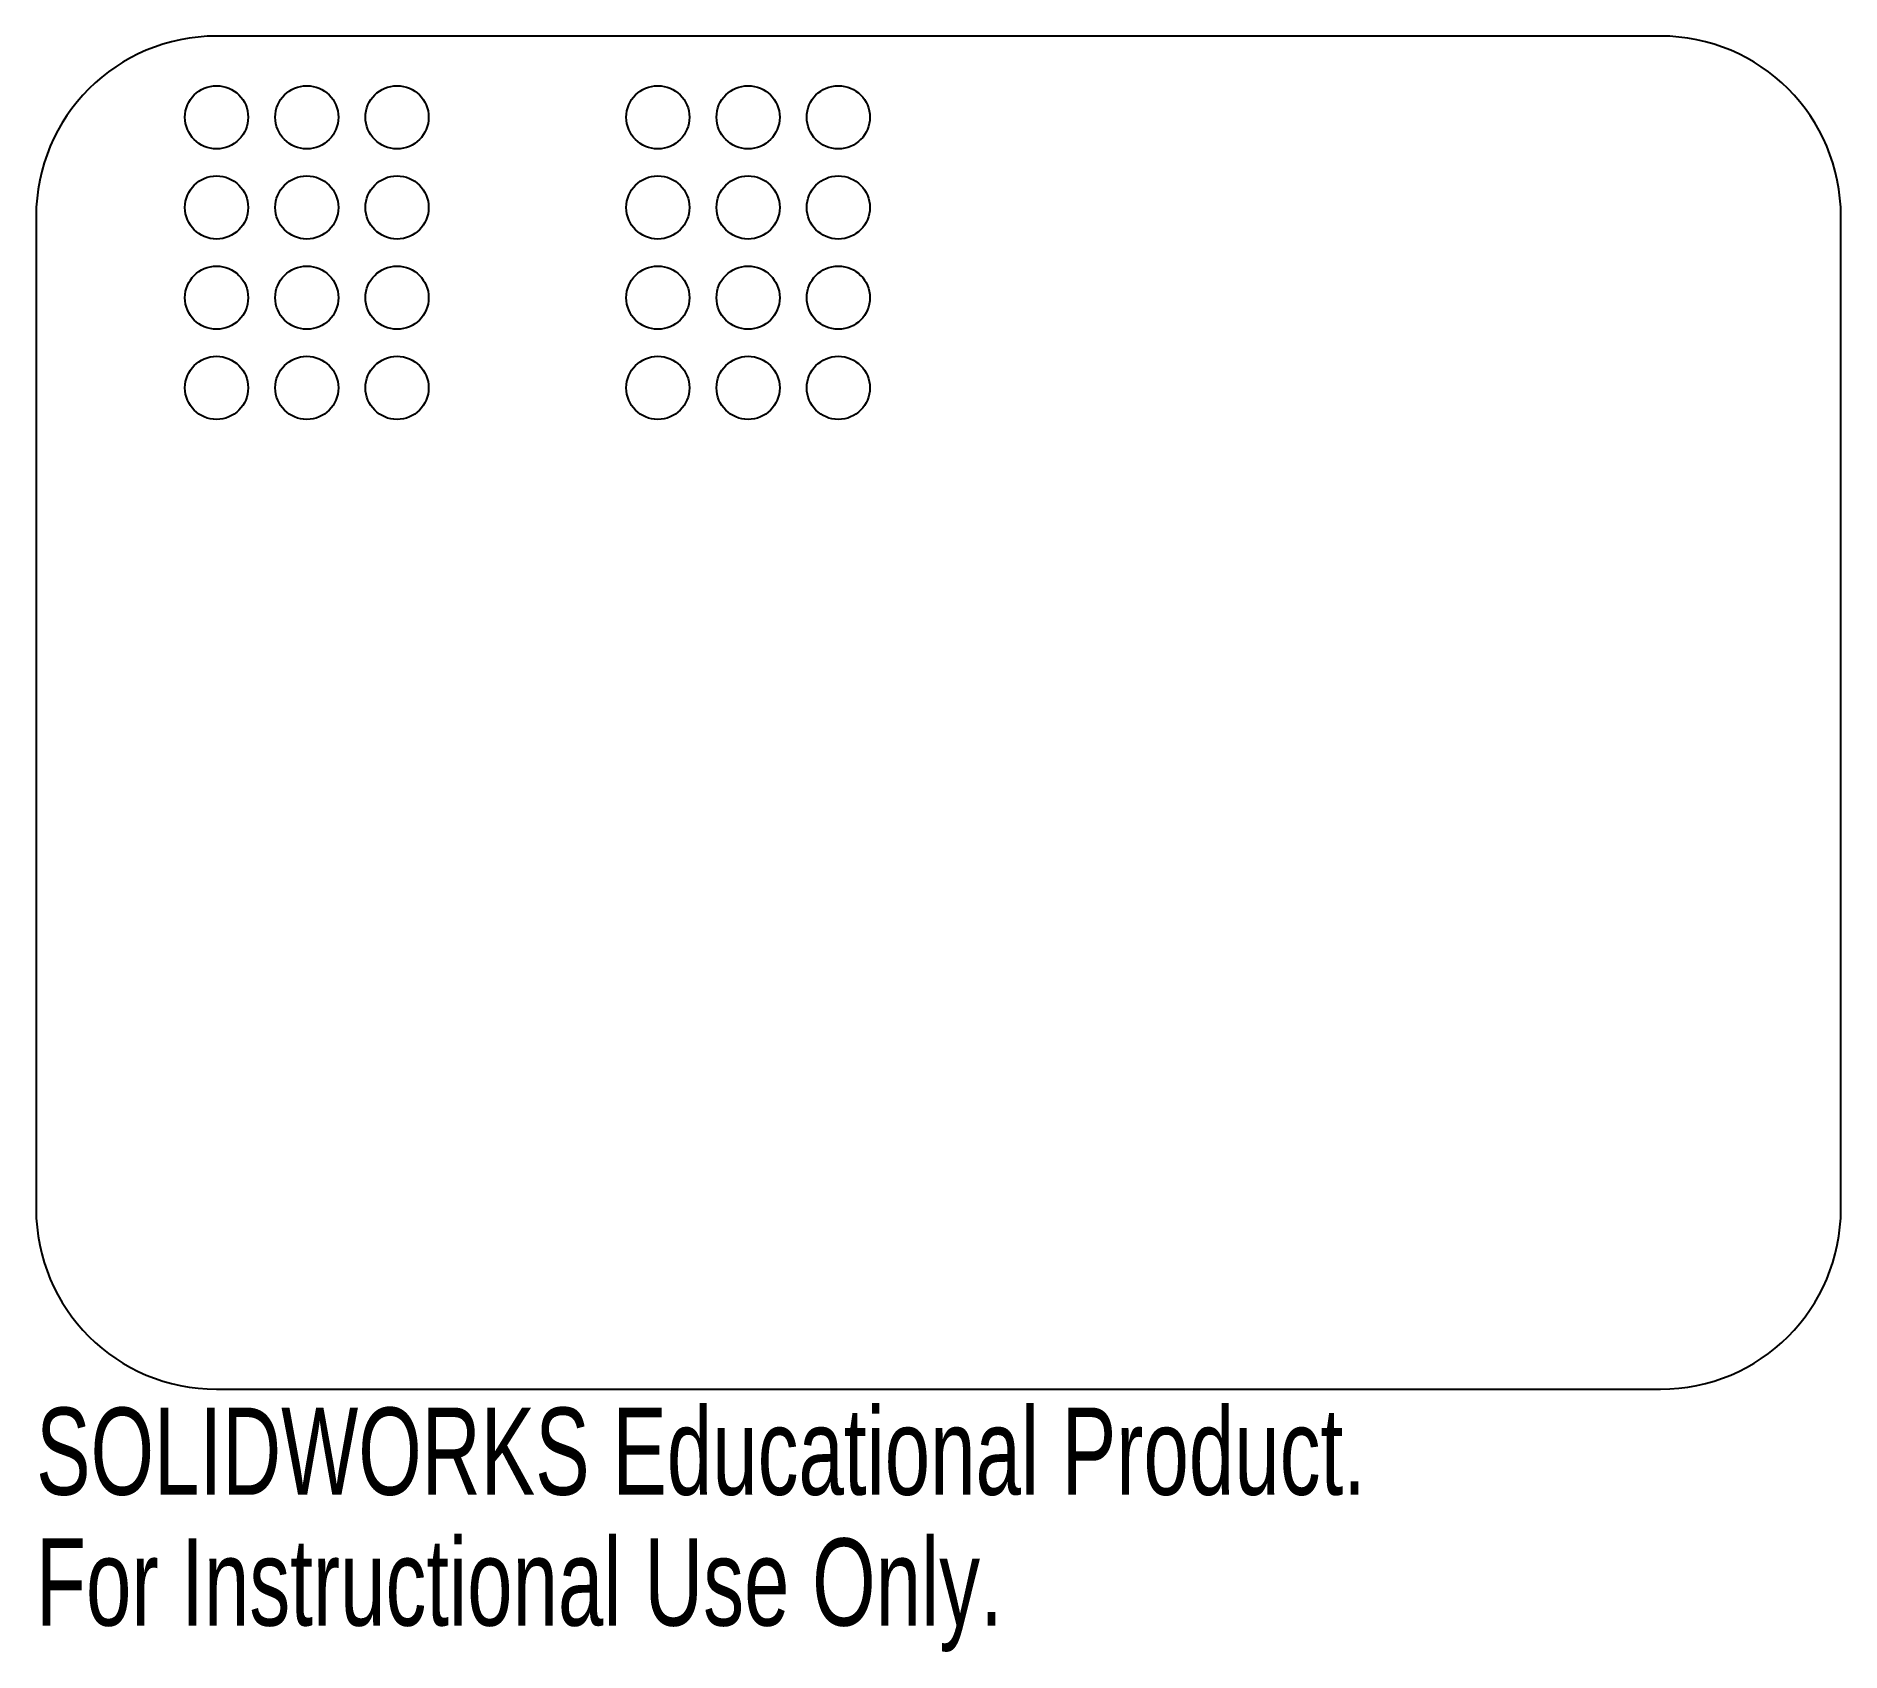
# Model space of a CAD drawing. Header units: millimetres. Extents: x 0 to 100, y -15 to 75.
import ezdxf

# ---------------------------------------------------------------- set-up
doc = ezdxf.new("R2010")
doc.units = ezdxf.units.MM
doc.styles.add('SLDTEXTSTYLE0', font='TXT', dxfattribs={"width": 0.7})

msp = doc.modelspace()

# ---------------------------------------------------------------- linework, layer by layer
at = {"color": 7, "linetype": 'Continuous', "lineweight": 25}
for p, q in [((90, 75), (10, 75)), ((0, 65), (0, 10)), ((100, 10), (100, 65)), ((10, 0), (90, 0))]:
    msp.add_line(p, q, dxfattribs=at)
for centre in [(10, 70.5), (15, 70.5), (20, 70.5), (34.45, 70.5), (39.45, 70.5), (44.45, 70.5), (10, 65.5), (15, 65.5), (20, 65.5), (34.45, 65.5), (39.45, 65.5), (44.45, 65.5), (10, 60.5), (15, 60.5), (20, 60.5), (34.45, 60.5), (39.45, 60.5), (44.45, 60.5), (10, 55.5), (15, 55.5), (20, 55.5), (34.45, 55.5), (39.45, 55.5), (44.45, 55.5)]:
    msp.add_circle(centre, 1.75, dxfattribs=at)
for centre, start, end in [((10, 65), 90, 180), ((90, 65), 0, 90), ((10, 10), 180, 270), ((90, 10), 270, 0)]:
    msp.add_arc(centre, 10, start, end, dxfattribs=at)

# ---------------------------------------------------------------- texts
at = {"color": 7, "linetype": 'Continuous', "char_height": 4.8336, "attachment_point": 1, "style": 'SLDTEXTSTYLE0'}
for s, insert in [('SOLIDWORKS Educational Product.', (0, -1.02)), ('For Instructional Use Only.', (0, -8.27))]:
    msp.add_mtext(s, dxfattribs=dict(at, insert=insert))

doc.saveas('drawing.dxf')
